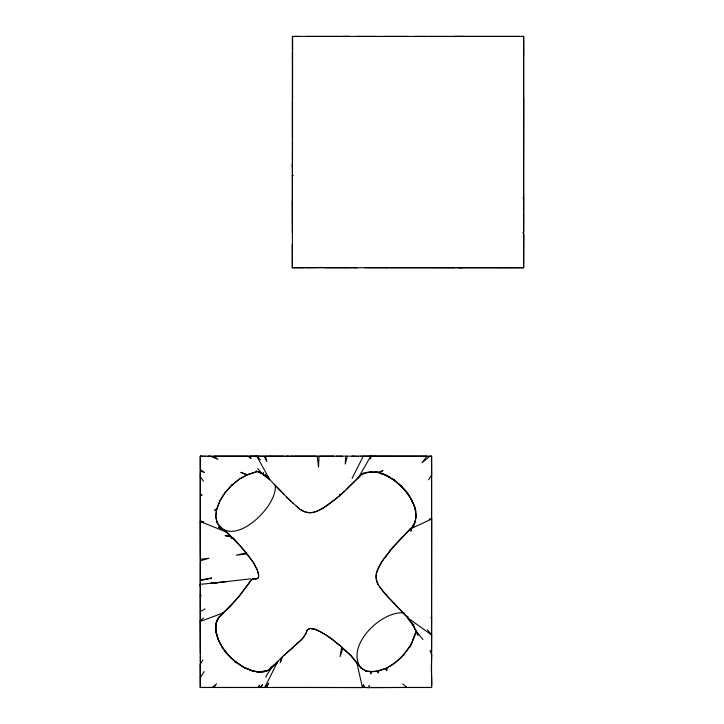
<?xml version="1.0" encoding="UTF-8"?>
<svg xmlns="http://www.w3.org/2000/svg" width="724" height="724" viewBox="0 0 724 724"><rect width="100%" height="100%" fill="white"/><g stroke="black" fill="none" stroke-linecap="round" stroke-linejoin="round"><path stroke-width="1.09" d="M200.277 660.804L200.277 659.781M200.277 657.745L200.277 656.686M200.277 653.881L200.277 653.184M200.277 585.951L200.277 580.684L211.797 578.014L200.277 579.987L200.277 560.819L208.928 558.276L200.277 559.254L200.132 521.398L203.652 522.095L200.277 520.701L200.277 494.999L202.096 495.27L200.277 494.211L200.277 476.528M292.342 175.47L292.342 160.936M431.585 518.719L431.585 475.016M523.651 98.971L523.651 55.268M523.651 166.185L523.651 197.996M292.342 74.454L292.342 56.78M292.342 166.203L292.342 164.683M292.342 49.793L292.342 36.417L523.651 36.417L523.651 267.735L522.149 267.735M292.342 139.506L292.206 101.65M429.178 519.135L431.748 518.692L431.585 617.744M431.585 634.686L431.703 617.762L430.807 617.672M523.651 214.928L523.778 198.005L522.882 197.914M200.277 611.717L200.186 595.2L201.254 595.436M292.342 201.136L292.261 175.452L293.329 175.679M200.277 595.219L200.286 584.73M292.342 164.819L292.342 166.067M427.404 629.907L431.694 634.812L431.585 651.989L430.092 650.713L431.766 654.433L431.287 668.56L431.866 682.777L431.585 687.483L430.074 687.483M292.342 160.239L292.342 141.062M345.656 456.165L345.294 464.039L347.339 456.165M275.247 485.922C277.446 506.945 232.042 550.159 217.028 522.194M217.2 522.909L215.734 516.574L216.874 508.574L219.987 500.673L225.055 492.646L232.024 484.917L225.064 492.628M216.241 512.737L216.404 511.425L214.395 509.723L216.666 509.569L219.834 501.062M215.734 516.574L216.241 512.773M252.73 578.82C250.305 578.404 258.758 580.06 258.522 577.155C259.31 574.992 256.187 566.919 258.052 572.829C259.002 575.064 259.129 579.037 255.925 578.947M251.916 579.164L237.219 598.558L218.63 617.563L223.417 612.938M370.57 458.844L371.15 456.111L427.079 456.165L421.992 462.754L430.02 456.165L431.585 456.165L431.585 687.483L200.277 687.483L200.204 677.673L204.231 671.537M200.277 586.069L200.286 584.865M292.234 56.617L292.342 51.277M305.863 633.455L307.483 629.672L310.216 628.432L315.537 629.355L326.298 635.011L340.244 645.727L350.57 655.473L360.76 667.727L365.946 671.058L360.778 667.736M376.571 572.458L381.847 561.724L393.032 547.163M216.467 621.445L215.363 628.215L217.462 637.88A38.453 22.2 45 0 0 227.644 654.55L232.739 659.682M217.444 620.332L218.621 617.581L218.105 618.966M376.607 572.34C375.05 577.852 376.815 583.662 380.453 587.979M304.451 636.324L300.786 640.36L282.441 656.84L280.242 662.632L281.736 657.51L281.364 657.863M305.926 633.301L302.342 638.876L283.889 655.455M305.727 633.79L305.99 633.147M235.915 687.483L258.043 687.483L259.554 685.13C257.853 689.682 261.536 686.415 262.631 684.506L260.912 687.483L264.794 687.483L277.835 661.356L276.876 662.297L276.242 663.799L277.138 662.035L276.559 663.528L277.835 661.356L282.441 656.84M523.814 98.944L523.651 166.004M306.46 631.753L307.483 629.672L309.709 628.541L314.985 629.219L320.642 631.735L331.854 638.894L341.71 647.084L340.126 656.686L342.859 648.143L346.108 651.184M266.776 687.483L268.731 683.194L264.794 687.483M339.203 496.031L340.135 494.039L339.972 495.388L345.493 490.338M417.947 635.609C414.789 624.423 412.526 647.528 409.178 647.383C403.277 656.279 396.526 662.442 387.403 667.492L386.743 670.732L385.177 668.469L378.878 670.777L378.19 673.13L377.041 671.229L371.358 671.872L370.869 673.944L370.245 671.745L365.774 670.94C389.72 675.166 410.083 652.252 416.381 631.428M215.852 623.608L215.824 631.545L218.938 640.912M216.304 633.129L215.607 624.115L217.598 620.006M216.711 621.844L216.938 621.373M352.099 478.347L363.294 456.165L371.15 456.111M305.066 635.084L305.6 634.097M393.874 480.075L385.711 475.234L393.648 479.849L400.906 485.885L393.883 480.048L394.236 479.36M251.88 579.281L239.888 595.454L229.78 606.911L223.128 612.957M346.543 489.352L362.724 473.324L345.185 490.619M235.137 662.795L235.662 661.845C229.562 656.795 224.069 650.876 220.476 643.772M415.078 522.837L413.531 525.633L393.078 547.1M274.306 664.822L273.681 665.944L276.876 662.297L274.468 664.668M358.172 478.048L370.769 456.165M407.494 493.415L400.77 485.777C410.653 495.75 421.422 512.701 412.635 526.502M412.997 525.896C419.757 515.56 413.884 503.117 407.54 493.478M265.916 677.148C264.341 677.782 277.084 660.197 273.355 666.207L273.772 665.347L268.161 670.451L265.346 671.528M219.987 500.673L225.037 492.628M202.838 659.953L200.132 664.333L200.277 677.574M428.626 479.768L431.721 474.799L431.585 456.165L200.421 456.165M216.757 620.559L218.621 617.581M422.961 639.518L416.2 631.201L412.988 625.237L407.503 617.644L408.037 616.839L405.621 615.554L387.476 596.504L380.733 588.359M410.761 531.497L411.666 530.167M348.959 36.236L341.375 36.417M207.933 456.165L210.485 456.165L217.833 459.324L213.888 456.165L247.789 456.165L251.083 458.455L249.309 456.165L256.884 455.993L260.432 459.867M389.874 550.973C382.797 560.24 371.322 572.503 378.326 584.739M389.892 550.946L392.535 547.751M392.607 547.67L409.938 529.126L431.585 519.063M523.769 215.064L523.651 232.241M415.585 632.007L416.209 631.183L412.988 625.237L413.929 624.169L412.97 624.993L411.259 622.767M401.304 537.959L401.82 537.416M273.183 665.935L273.038 666.478L273.681 665.483M263.627 474.826L258.522 471.487L259.509 472.555L256.35 470.962L256.866 471.623L247.183 474.826L240.775 472.347L247.119 474.854L239.707 478.817L231.924 485.098L239.3 479.143L247.146 474.835L257.147 471.514L262.169 473.713L263.599 472.763L262.694 474.12L269.826 479.722L281.419 491.686M344.217 491.551L342.868 492.854M362.1 474.491L363.783 473.071M362.679 473.985L370.67 471.813L377.955 472.464L385.774 475.27L379.901 473.17L382.924 470.428C376.996 474.301 369.692 470.274 363.249 473.478M203.571 618.006L200.068 621.074L200.277 652.496M263.907 671.392C266.586 671.483 270.984 669.193 270.939 667.41L271.6 666.388L272.016 667.112M335.701 498.972L323.538 507.687M336.017 498.709L342.117 493.578M338.723 496.438L338.09 496.963M337.293 497.623C327.483 505.334 313.211 518.683 300.415 509.479M414.318 526.167L409.938 529.126M444.102 36.417L444.59 36.417M352.027 456.165L352.525 456.165M412.988 625.237L414.336 626.658M205.001 608.911L200.231 611.744L200.277 620.884M323.782 507.542L320.705 509.198M319.691 509.75L320.37 509.37M323.32 267.446L305.899 267.735M316.298 511.361C309.528 514.8 301.419 511.497 296.469 506.23M316.795 511.144L317.818 510.682M270.477 456.165L265.237 456.165L266.875 461.269L264.034 456.165L263.074 456.165M200.277 621.418L223.571 612.794M268.332 670.315L259.283 672.035L251.708 670.641L243.888 667.347L252.088 670.831L259.753 672.098L264.142 671.338M252.495 578.892L255.472 578.929M433.531 36.417L434.201 36.417M341.457 456.165L342.126 456.165M407.404 36.417L385.82 36.417M498.872 267.799L522.04 267.735M407.159 687.483L402.68 683.99M463.224 36.354L455.143 36.291L455.161 36.834M231.436 538.412L233.481 538.131L245.146 551.57L253.391 562.557L257.355 570.186L253.545 562.629L247.056 553.96L236.296 555.181L246.115 552.801L238.676 544.176M261.12 672.27L264.405 671.89M250.468 578.892L210.847 583.309L226.449 581.653M210.756 583.309L218.377 582.53L200.277 584.34M373.548 36.417L357.783 36.417M281.473 456.165L270.622 456.165M461.903 267.735L498.791 267.735M293.754 456.165L315.972 456.165M456.98 267.735L461.677 268.052M302.098 687.492L302.605 687.474M339.864 36.417L305.953 36.417M352.045 267.735L351.203 267.735M324.479 267.735L350.117 267.735M297.745 687.483L308.107 687.483M389.901 267.735L432.445 267.735M386.281 267.735L369.819 267.735M387.159 267.735L388.218 267.735M400.463 687.492L406.725 687.483M386.571 267.735L387.458 267.735M425.884 687.483L407.35 687.483M429.966 687.483L426.255 687.483M358 36.417L357.312 36.417M374.064 456.174L374.761 456.165M255.364 687.483L254.911 687.483M463.215 36.417L519.153 36.417M432.599 267.735L454.853 267.853M418.065 36.417L415.033 36.417M420.391 36.417L418.861 36.417M364.896 267.735L367.312 267.735M367.855 267.735L369.258 267.735M325.99 456.165L322.569 456.165M328.316 456.165L326.796 456.165M276.206 687.483L272.749 687.465M277.744 687.483L294.722 687.483L294.206 687.483M296.333 687.483L297.247 687.483M292.641 36.417L292.342 267.735L523.651 267.735L523.841 234.685L522.909 232.558M294.686 36.417L296.641 36.417M297.691 36.417L300.007 36.417M434.907 36.417L435.857 36.417M436.807 36.417L437.269 36.417M439.414 36.417L439.884 36.417M441.178 36.417L443.052 36.417M444.853 36.417L446.21 36.417M449.179 36.417L450.545 36.417M451.894 36.417L453.921 36.417M200.277 687.483L200.277 456.165L202.62 456.165M204.566 456.165L205.1 456.165M257.798 456.165L258.54 456.165M258.966 456.165L259.871 456.165M260.803 456.165L261.708 456.165M282.052 456.165L283.745 456.165M286.052 456.165L287.745 456.165M290.405 456.165L292.695 456.174M319.04 456.165L318.533 467.215L317.23 456.165M320.099 456.165L321.51 456.165M522.095 36.417L523.651 36.417L523.787 55.042M380.308 36.417L380.779 36.417M383.702 36.417L384.761 36.417M421.187 36.417L424.291 36.417M424.698 36.417L425.947 36.417M428.418 36.417L429.667 36.417M430.907 36.417L432.626 36.417M447.305 36.417L447.83 36.417M374.706 36.417L375.81 36.417M353.05 456.165L354.145 456.165M355.24 456.165L355.765 456.165M357.937 456.165L358.48 456.165M360.624 456.165L361.846 456.165M288.233 456.165L288.713 456.165M329.112 456.165L332.216 456.165M332.633 456.165L333.873 456.165M336.343 456.165L337.592 456.165M338.832 456.165L340.561 456.165M276.631 687.483L277.192 687.483M292.378 267.735L304.143 267.735M296.053 687.483L295.519 687.483M200.313 687.483L212.078 687.483L216.53 683.845L213.833 687.483L235.608 687.492M322.035 687.474L322.868 687.483M294.94 687.483L295.383 687.483M399.856 687.483L371.729 687.664L369.837 687.483L368.987 685.628L369.611 687.8L364.905 687.483L363.376 684.551L362.787 687.601L307.067 687.474M352.977 267.735L356.968 267.844M404.11 612.866C381.557 610.377 345.239 645.654 360.751 667.709M256.052 671.89L259.029 672.27M375.285 471.614L384.154 474.22M225.897 531.841L238.63 544.122M253.979 671.456L244.042 667.609L233.535 660.315M263.726 474.908L267.138 477.605L265.192 474.663L269.473 479.451L267.898 476.247M200.277 521.561L226.793 532.194L230.992 536.222L225.083 535.615L232.051 537.226L233.047 538.185M288.116 498.565L276.106 486.193M222.811 529.47L219.39 528.004L222.051 528.954L226.793 532.194M385.15 474.6L389.937 477.161M363.294 456.165L363.086 456.582M293.247 503.316L296.958 506.673M228.694 655.519L235.952 662.152L243.843 667.329M243.753 667.275L235.662 661.845M223.906 530.23L224.829 530.855M225.635 531.407L226.449 531.968M391.774 478.293L395.295 480.772M409.268 620.115L409.576 620.441M399.214 608.685L407.503 617.644L431.585 634.939M299.501 508.782L298.759 508.23M409.603 620.568L412.463 623.518L410.725 622.043L411.875 623.274M298.252 507.832L297.519 507.189M411.549 530.33L410.662 529.651L411.467 530.457M409.286 620.016L407.503 617.644M293.582 503.587L292.713 502.872M403.304 655.111L403.775 655.491M293.03 503.135L288.722 499.153M398.625 483.514L405.395 490.356L409.16 495.488M346.126 651.202L351.457 655.899L358.661 665.311M291.057 501.361L289.853 500.266M289.229 499.651L287.509 497.976M287.202 497.678L286.713 497.153M393.277 602.44L398.96 608.422M393.268 602.422L384.897 593.626M274.351 484.401L274.812 484.872M282.903 493.207L283.636 493.967M217.408 523.181L220.748 527.561L218.331 526.972L221.951 528.882M257.663 468.537L262.169 473.713M381.005 588.675L384.254 592.829M380.824 588.458L380.263 587.698M228.476 655.247L222.666 647.853M379.991 587.309L379.457 586.549M203.444 481.152L200.168 476.374L200.277 471.034L204.575 472.519L200.277 469.541L200.277 456.165M292.134 201.317L292.342 232.739M409.684 496.383L414.68 506.42M256.739 456.165L269.826 479.722M378.353 584.784L378.697 585.408M222.105 646.804L222.63 647.79M220.711 644.215L218.277 639.681L216.232 632.912M292.279 257.925L292.342 267.735M414.933 507.352L415.929 511.072M217.1 522.511L215.879 517.144M356.715 662.189L362.425 687.483M292.197 244.585L292.342 257.825M416.363 515.144L416.49 517.244M292.342 100.953L292.342 75.251"/></g></svg>
